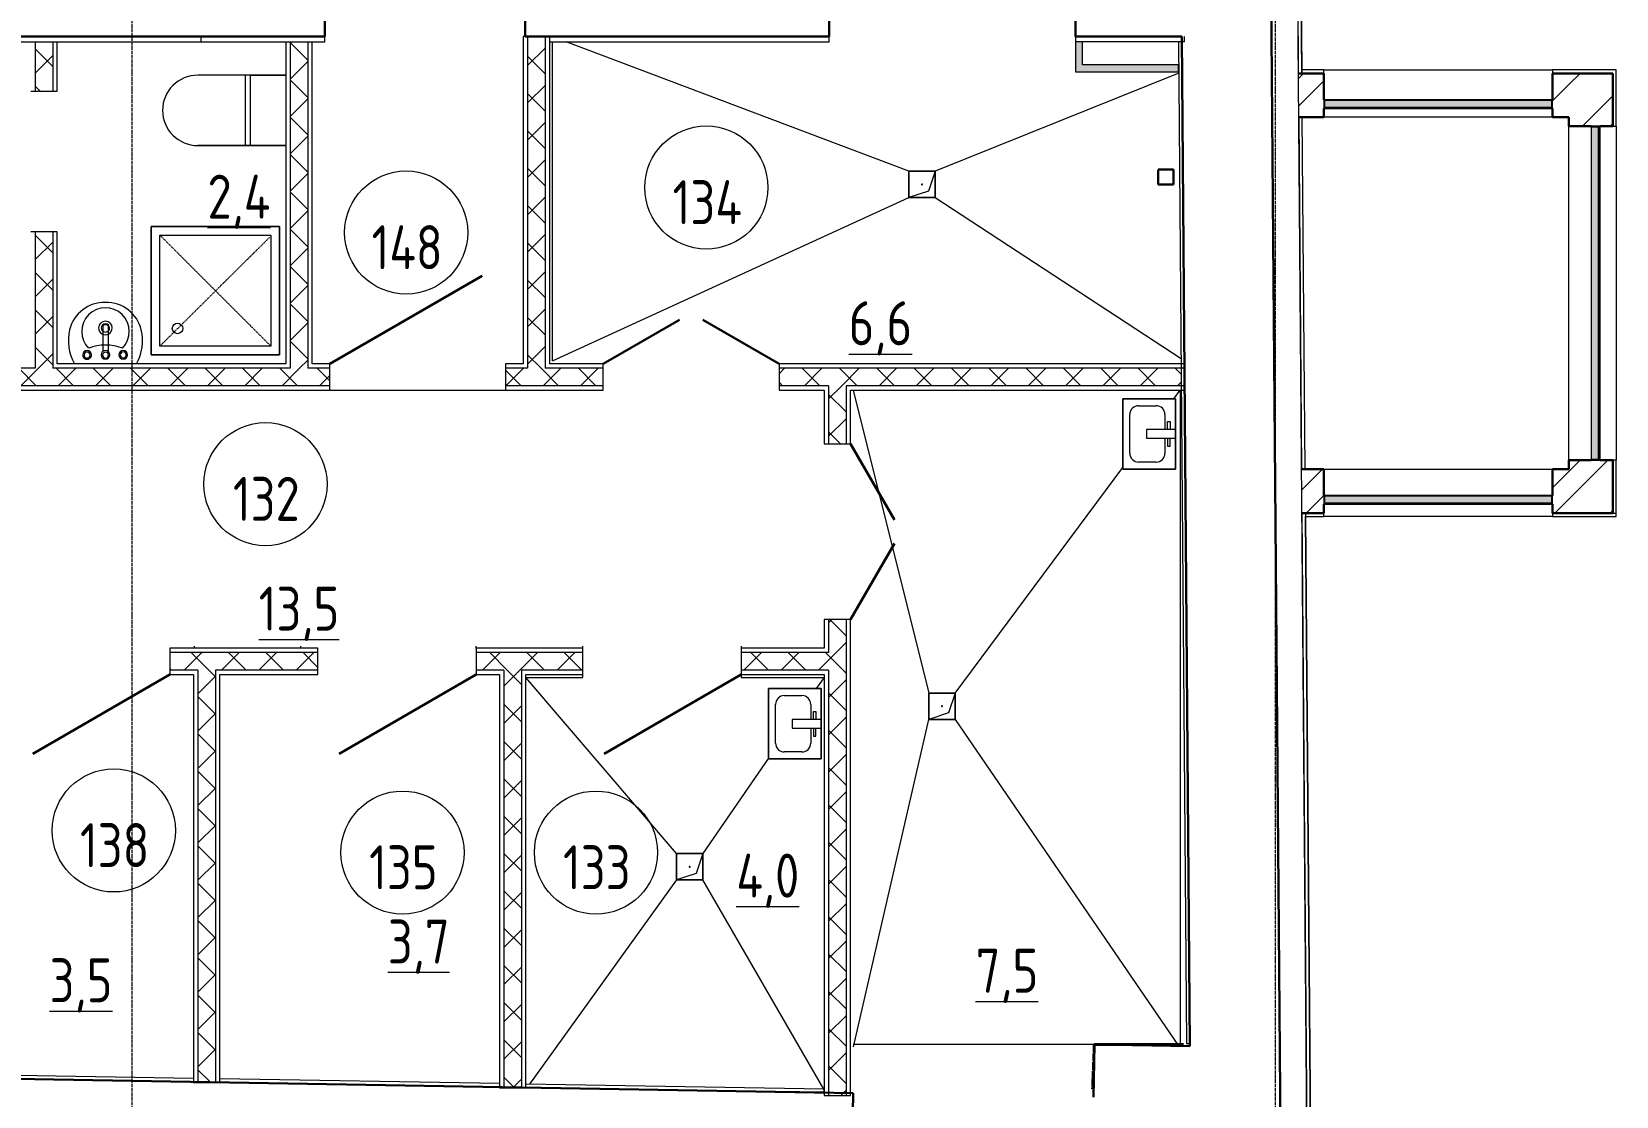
# Model space of a CAD drawing. Header units: millimetres. Extents: x 504091 to 2165846, y 135022 to 442887.
# Drawn here: x 754136 to 763145, y 307297 to 313350 of the extents above; entities that cross this region are included whole.
import ezdxf

# ---------------------------------------------------------------- set-up
doc = ezdxf.new("R2010")
doc.units = ezdxf.units.MM
for name, pattern in [('ADSK_Линия сетки', [25, 20, -2.5, 0, -2.5]), ('ADSK_Штриховая_ш3 п1_5', [4.5, 3, -1.5]), ('Hidden', [7.14375, 4.7625, -2.38125]), ('осеваяX2', [4, 2.5, -0.5, 0.5, -0.5])]:
    doc.linetypes.add(name, pattern=pattern)
for name, color, linetype, lineweight in [('_ Окна', 7, 'Continuous', 30), ('Двери', 7, 'Continuous', 20), ('Марки помещений', 7, 'Continuous', 20), ('Обобщенные модели', 7, 'Continuous', 18), ('Окна', 7, 'Continuous', 18), ('Оси', 165, 'осеваяX2', 13), ('Перекрытие', 7, 'Continuous', 18), ('Сантехника', 7, 'Continuous', 18), ('Стены внутренние', 7, 'Continuous', 18), ('Стены наружные', 7, 'Continuous', 18), ('Стены несущие', 7, 'Continuous', 30), ('Стены отделка', 7, 'Continuous', 30), ('Стены штриховка', 7, 'Continuous', 18)]:
    doc.layers.add(name, color=color, linetype=linetype, lineweight=lineweight)
doc.layers.add('Линии', color=7, linetype='Continuous', lineweight=9, true_color=0x00a600)
doc.layers.add('Линии разделители', color=4, linetype='ADSK_Штриховая_ш3 п1_5', lineweight=40, true_color=0x00ffff)
doc.styles.add('ГОСТ 2.304', font='CS_Gost2304.shx')
pattern_1 = [(45, (705858.08, 270333.52), (-106.06602, 106.06602), []), (135, (705858.08, 270333.52), (-106.06602, -106.06602), [])]
pattern_2 = [(45, (705858.08, 270333.52), (-235.7317, 235.7317), []), (45, (706015.23, 270333.52), (-235.7317, 235.7317), [])]

# ---------------------------------------------------------------- blocks, each defined once
blk = doc.blocks.new('AC_Дверь_Однопольная_Деревянная - 900х2100Н композитная Д-22п_-6100363-План 1-го этажа')
at = {"layer": 'Двери', "lineweight": 30}
blk.add_line((-450, 75), (329.4, 525), dxfattribs=at)
blk = doc.blocks.new('AC_Дверь_Двупольная_Стальная - 1000х2100Н композит с пластинами в 2-х уровнях Д29л-6090088-План 1-го этажа')
at = {"layer": 'Двери', "lineweight": 30}
for p, q in [((-500, 75), (-67, 325)), ((500, 75), (67, 325))]:
    blk.add_line(p, q, dxfattribs=at)
blk = doc.blocks.new('AC_Дверь_Однопольная_Деревянная - 900х2100Н композитная Д-22п_-V1-План 1-го этажа')
at = {"layer": 'Двери', "lineweight": 30}
blk.add_line((-450, 75), (329.4, 525), dxfattribs=at)
blk = doc.blocks.new('GM_Отверстие прямоугольное _в плите_ - Отверстие-V9-План 1-го этажа')
at = {"layer": 'Обобщенные модели'}
for p, q in [((-75, -75), (-75, 75)), ((-75, 75), (75, 75)), ((75, 75), (-75, 75)), ((-75, 75), (-75, -75)), ((-75, -75), (-37.5, 37.5)), ((-37.5, 37.5), (75, 75)), ((75, 75), (75, -75)), ((75, -75), (75, 75)), ((75, -75), (-75, -75)), ((-75, -75), (75, -75))]:
    blk.add_line(p, q, dxfattribs=at)
for start, end in [(360, 180), (180, 360), (60, 165), (300, 360), (195, 270)]:
    blk.add_arc((0, 0), 2.5, start, end, dxfattribs=at)
blk = doc.blocks.new('GM_Отверстие прямоугольное _в плите_ - Отверстие-1400855-План 1-го этажа')
at = {"layer": 'Обобщенные модели'}
for p, q in [((-75, -75), (-75, 75)), ((-75, 75), (75, 75)), ((75, 75), (-75, 75)), ((-75, 75), (-75, -75)), ((-75, -75), (-37.5, 37.5)), ((-37.5, 37.5), (75, 75)), ((75, 75), (75, -75)), ((75, -75), (75, 75)), ((75, -75), (-75, -75)), ((-75, -75), (75, -75))]:
    blk.add_line(p, q, dxfattribs=at)
for start, end in [(360, 180), (180, 360), (60, 165), (300, 360), (195, 270)]:
    blk.add_arc((0, 0), 2.5, start, end, dxfattribs=at)
blk = doc.blocks.new('Жалюзи помышленые - 1900 x1100 мм-3109638-План 1-го этажа')
at = {"layer": 'Окна', "true_color": 0x373f43}
for points in [[(945, 38.3), (942.3, 41), (-942.3, 41), (-945, 38.3), (942.3, 38.3)], [(945, -1.5), (945, 38.3), (-945, 38.3), (-945, -1.5), (942.3, -1.5)], [(902.5, 41), (900, 43.5), (-900, 43.5), (-902.5, 41), (900, 41)], [(900, 46), (-900, 46), (-900, 43.5), (900, 43.5)], [(947.5, -4), (945, -1.5), (-945, -1.5), (-947.5, -4), (945, -4)]]:
    blk.add_hatch(color=149, dxfattribs=at).paths.add_polyline_path(points)
at = {"layer": '_ Окна', "lineweight": 18}
for p, q in [((-900, 46), (-950, 46)), ((-950, 46), (-950, -4)), ((-945, 38.3), (-942.3, 41)), ((-945, -1.5), (-945, 38.3)), ((-942.3, 41), (-902.5, 41)), ((-902.5, 41), (-900, 43.5)), ((-900, 43.5), (-900, 46)), ((950, 46), (900, 46)), ((900, 46), (900, 43.5)), ((900, 43.5), (902.5, 41)), ((902.5, 41), (942.3, 41)), ((942.3, 41), (945, 38.3)), ((945, 38.3), (945, -1.5)), ((950, -4), (950, 46)), ((-950, -4), (-947.5, -4)), ((-947.5, -4), (-945, -1.5)), ((945, -1.5), (947.5, -4)), ((947.5, -4), (950, -4))]:
    blk.add_line(p, q, dxfattribs=at)
at = {"layer": 'Окна'}
for p, q in [((945, 38.3), (-945, 38.3)), ((-902.5, 41), (902.5, 41)), ((900, 46), (-900, 46)), ((900, 43.5), (-900, 43.5)), ((-947.5, -4), (947.5, -4)), ((945, -1.5), (-945, -1.5))]:
    blk.add_line(p, q, dxfattribs=at)
blk = doc.blocks.new('Жалюзи помышленые - 1300 x1100 мм-3109425-План 1-го этажа')
at = {"layer": 'Окна', "true_color": 0x373f43}
for points in [[(-645, 21.1), (-647.5, 18.6), (647.5, 18.6), (645, 21.1)], [(-602.5, 63.6), (-642.3, 63.6), (-645, 61), (645, 61), (642.3, 63.6), (-600, 63.6)], [(642.3, 61), (-645, 61), (-645, 21.1), (645, 21.1), (645, 61)], [(-600, 66.1), (-602.5, 63.6), (602.5, 63.6), (600, 66.1)], [(-597.5, 68.6), (-600, 68.6), (-600, 66.1), (600, 66.1), (600, 68.6)]]:
    blk.add_hatch(color=149, dxfattribs=at).paths.add_polyline_path(points)
at = {"layer": '_ Окна', "lineweight": 18}
for p, q in [((-600, 68.6), (-650, 68.6)), ((-650, 68.6), (-650, 18.6)), ((-650, 18.6), (-647.5, 18.6)), ((-647.5, 18.6), (-645, 21.1)), ((-645, 61), (-642.3, 63.6)), ((-645, 21.1), (-645, 61)), ((-642.3, 63.6), (-602.5, 63.6)), ((-602.5, 63.6), (-600, 66.1)), ((-600, 66.1), (-600, 68.6)), ((650, 68.6), (600, 68.6)), ((600, 68.6), (600, 66.1)), ((600, 66.1), (602.5, 63.6)), ((602.5, 63.6), (642.3, 63.6)), ((642.3, 63.6), (645, 61)), ((645, 61), (645, 21.1)), ((645, 21.1), (647.5, 18.6)), ((647.5, 18.6), (650, 18.6)), ((650, 18.6), (650, 68.6))]:
    blk.add_line(p, q, dxfattribs=at)
at = {"layer": 'Окна'}
for p, q in [((-647.5, 18.6), (647.5, 18.6)), ((645, 61), (-645, 61)), ((645, 21.1), (-645, 21.1)), ((-602.5, 63.6), (602.5, 63.6)), ((600, 68.6), (-600, 68.6)), ((600, 66.1), (-600, 66.1))]:
    blk.add_line(p, q, dxfattribs=at)
blk = doc.blocks.new('SND_2D_Раковина - 400х300-608087-План 1-го этажа')
at = {"layer": 'Сантехника'}
for p, q in [((200, 180), (-200, 180)), ((-200, 180), (-200, -120)), ((-200, -120), (-200, 180)), ((-200, 180), (200, 180)), ((-110, 120), (-25, 120)), ((-70, 150), (-25, 150)), ((-70, 135), (-70, 150)), ((-25, 135), (-70, 135)), ((-25, 180), (-25, 15)), ((25, 15), (25, 180)), ((70, 150), (25, 150)), ((25, 135), (70, 135)), ((25, 120), (110, 120)), ((70, 135), (70, 150)), ((200, -120), (200, 180)), ((200, 180), (200, -120)), ((-160, -30), (-160, 70)), ((-25, 15), (25, 15)), ((160, 70), (160, -30)), ((110, -80), (-110, -80)), ((-200, -120), (200, -120)), ((200, -120), (-200, -120))]:
    blk.add_line(p, q, dxfattribs=at)
for centre, start, end in [((-110, 70), 90, 180), ((110, 70), 0, 90), ((-110, -30), 180, 270), ((110, -30), 270, 0)]:
    blk.add_arc(centre, 50, start, end, dxfattribs=at)
blk = doc.blocks.new('SND_2D_Унитаз1 - 700x400-V62-План 1-го этажа')
at = {"layer": 'Сантехника'}
for p, q in [((-200, 180), (-200, -320)), ((-200, -20), (-200, 180)), ((200, -320), (200, 180)), ((200, 180), (200, -20)), ((-200, -20), (-200, -320)), ((200, -20), (-200, -20)), ((-200, -50), (200, -50)), ((200, -20), (200, -320))]:
    blk.add_line(p, q, dxfattribs=at)
blk.add_arc((0, -320), 200, 180, 360, dxfattribs=at)
blk.add_arc((0, -320), 200, 180, 360, dxfattribs=at)
blk = doc.blocks.new('Shower Tray _1_ - 730 x 730mm-665911-План 1-го этажа')
at = {"layer": 'Сантехника'}
for p, q in [((-365, 365), (-365, -365)), ((365, 365), (-365, 365)), ((-365, -365), (-365, 365)), ((-365, 365), (365, 365)), ((365, -365), (365, 365)), ((365, 365), (365, -365)), ((-315, -315), (-315, 315)), ((-315, 315), (315, 315)), ((315, 315), (315, -315)), ((315, -315), (-315, -315)), ((-365, -365), (365, -365)), ((365, -365), (-365, -365))]:
    blk.add_line(p, q, dxfattribs=at)
at = {"layer": 'Сантехника', "color": 8, "linetype": 'Hidden', "lineweight": 9, "true_color": 0x808080}
for p, q in [((-315, -315), (315, 315)), ((-315, 315), (304.3, -309.7))]:
    blk.add_line(p, q, dxfattribs=at)
at = {"layer": 'Сантехника'}
blk.add_circle((-215, 215), 30, dxfattribs=at)
blk = doc.blocks.new('Sink - Cloakroom - 440 x 350mm-V63-План 1-го этажа')
at = {"layer": 'Сантехника'}
for p, q in [((-15, -214.9), (-15, -70.7)), ((15, -214.9), (15, -70.7))]:
    blk.add_line(p, q, dxfattribs=at)
for centre, radius, start, end in [((53.3, -130.8), 264.4, 150.36495, 193.63505), ((-53.3, -130.8), 264.4, 346.36495, 29.63505), ((53.3, -130.8), 264.4, 150.36495, 193.63505), ((0, -183.6), 135, 135.46291, 45.05561), ((-101.3, -50.7), 25, 0, 180), ((-101.3, -50.7), 25, 180, 0), ((-101.3, -50.7), 17, 360, 180), ((-101.3, -50.7), 17, 180, 360), ((-1.6, 160.3), 266.6, 249.19864, 291.31988), ((0, -50.7), 25, 0, 180), ((0, -50.7), 25, 180, 0), ((-0.8, -49.2), 16.8, 90, 270), ((-0.8, -49.2), 16.8, 270, 90), ((104.3, -50.7), 25, 360, 180), ((104.3, -50.7), 25, 180, 360), ((104.3, -49.7), 17, 360, 180), ((104.3, -49.7), 17, 180, 360), ((-53.3, -130.8), 264.4, 346.36495, 29.63505), ((0, -203.6), 38.6, 360, 180), ((0, -203.6), 23.5, 360, 180), ((-5.9, -145.1), 203.5, 193.63505, 271.65578), ((-5.9, -145.1), 203.5, 193.63505, 271.65578), ((0, -203.6), 38.6, 180, 360), ((0, -203.6), 23.5, 180, 360), ((5.9, -145.1), 203.5, 268.34422, 346.36495), ((5.9, -145.1), 203.5, 268.34422, 346.36495)]:
    blk.add_arc(centre, radius, start, end, dxfattribs=at)
blk.add_ellipse((0, -214.9), major_axis=(-15, 0), ratio=0.428525, start_param=0, end_param=3.141593, dxfattribs=at)
blk = doc.blocks.new('AC_Дверь_Однопольная_Деревянная - 1000х2100 композит Д24п-3634886-План 1-го этажа')
at = {"layer": 'Двери', "lineweight": 30}
blk.add_line((-500, 75), (366, 575), dxfattribs=at)
blk = doc.blocks.new('ADSK_Марка_Помещение_ОдноЗначение - Номер-159740-План 1-го этажа')
at = {"layer": 'Марки помещений'}
blk.add_circle((0, 0), 3.5, dxfattribs=at)

msp = doc.modelspace()

# ---------------------------------------------------------------- hatches: boundary and pattern name
at = {"layer": 'Стены внутренние', "lineweight": 9}
h = msp.add_hatch(dxfattribs=at)
h.set_pattern_fill('FP_6', color=256, style=0, pattern_type=2)
h.set_pattern_definition(pattern_1)
h.paths.add_polyline_path([(754254.3797, 311437.325), (754255.213, 311437.325), (754255.213, 312212.325), (754155.213, 312212.325), (754155.213, 311437.325)])
h.paths.add_polyline_path([(754255.213, 313012.325), (754255.213, 313292.325), (754155.213, 313292.325), (754155.213, 313012.325)])
h = msp.add_hatch(dxfattribs=at)
h.set_pattern_fill('FP_6', color=256, style=0, pattern_type=2)
h.set_pattern_definition(pattern_1)
h.paths.add_polyline_path([(755605.2134, 311437.325), (755705.2134, 311437.325), (755705.2134, 313292.325), (755605.2134, 313292.325), (755605.2134, 311447.9019)])
h = msp.add_hatch(dxfattribs=at)
h.set_pattern_fill('FP_6', color=256, style=0, pattern_type=2)
h.set_pattern_definition(pattern_1)
h.paths.add_polyline_path([(757055.2134, 311437.325), (757055.2134, 313322.325), (756955.2134, 313322.325), (756955.2134, 311437.325)])
at = {"layer": 'Стены внутренние'}
for points in [[(760110.0777, 313162.325), (760110.0777, 313292.325), (760070.0777, 313292.325), (760070.0777, 313162.325)], [(760656.1, 313122.325), (760656.3834, 313122.325), (760656.1, 313162.325), (760070.0777, 313162.325), (760070.0777, 313122.325), (760344.8244, 313122.325)]]:
    msp.add_hatch(color=256, dxfattribs=at).paths.add_polyline_path(points)
at = {"layer": 'Стены внутренние', "lineweight": 9}
h = msp.add_hatch(dxfattribs=at)
h.set_pattern_fill('FP_26', color=256, style=0, pattern_type=2)
h.set_pattern_definition(pattern_2)
h.paths.add_polyline_path([(761375.7659, 312863.627), (761482.6776, 312863.627), (761482.6776, 313113.627), (761337.5679, 313113.627), (761339.5898, 312863.627), (761359.5904, 312863.627)])
h.paths.add_polyline_path([(762875.4745, 312863.627), (762875.4745, 313113.627), (762782.6776, 313113.627), (762782.6776, 312863.627), (762859.621, 312863.627)])
h = msp.add_hatch(dxfattribs=at)
h.set_pattern_fill('FP_26', color=256, style=0, pattern_type=2)
h.set_pattern_definition(pattern_2)
h.paths.add_polyline_path([(763125.4745, 310863.627), (763125.4745, 310913.627), (762875.4745, 310913.627), (762875.4745, 310863.627), (763085.3379, 310863.627)])
h.paths.add_polyline_path([(762875.4745, 312813.627), (763125.4745, 312813.627), (763125.4745, 313113.627), (762875.4745, 313113.627), (762875.4745, 312828.6807)])
h = msp.add_hatch(dxfattribs=at)
h.set_pattern_fill('FP_6', color=256, style=0, pattern_type=2)
h.set_pattern_definition(pattern_1)
h.paths.add_polyline_path([(755830.2134, 311337.325), (755830.2134, 311437.325), (753401.0345, 311437.325), (753401.0345, 311337.325), (755802.0637, 311337.325)])
h.paths.add_polyline_path([(758666.0345, 311337.325), (760671.9119, 311337.325), (760671.1031, 311437.325), (758385.2134, 311437.325), (758385.2134, 311337.325)])
h.paths.add_polyline_path([(757178.0665, 311337.325), (757385.2134, 311337.325), (757385.2134, 311437.325), (756830.2134, 311437.325), (756830.2134, 311337.325), (757096.1134, 311337.325)])
h.paths.add_polyline_path([(752468.9209, 311337.325), (752501.0345, 311337.325), (752501.0345, 311437.325), (751879.9317, 311437.325), (751879.9317, 311337.325), (752426.0345, 311337.325)])
h = msp.add_hatch(dxfattribs=at)
h.set_pattern_fill('FP_6', color=256, style=0, pattern_type=2)
h.set_pattern_definition(pattern_1)
h.paths.add_polyline_path([(758689.9243, 307302.325), (758766.0345, 307302.325), (758766.0345, 310007.7115), (758666.0345, 310007.7115), (758666.0345, 307302.325)])
h.paths.add_polyline_path([(758766.0345, 311007.7115), (758766.0345, 311337.325), (758666.0345, 311337.325), (758666.0345, 311007.7115)])
h = msp.add_hatch(dxfattribs=at)
h.set_pattern_fill('FP_26', color=256, style=0, pattern_type=2)
h.set_pattern_definition(pattern_2)
h.paths.add_polyline_path([(761375.7659, 310613.627), (761482.6776, 310613.627), (761482.6776, 310863.627), (761355.7652, 310863.627), (761357.7872, 310613.627), (761359.5904, 310613.627)])
h.paths.add_polyline_path([(762875.4745, 310613.627), (763125.4745, 310613.627), (763125.4745, 310863.627), (762782.6776, 310863.627), (762782.6776, 310613.627), (762815.169, 310613.627)])
h = msp.add_hatch(dxfattribs=at)
h.set_pattern_fill('FP_6', color=256, style=0, pattern_type=2)
h.set_pattern_definition(pattern_1)
h.paths.add_polyline_path([(754015.5875, 309720.2115), (754021.0345, 309720.2115), (754021.0345, 309820.2115), (753386.0345, 309820.2115), (753386.0345, 309720.2115), (754010.1394, 309720.2115)])
h.paths.add_polyline_path([(756921.0345, 309720.2115), (757269.7937, 309720.2115), (757269.7937, 309820.2115), (756663.5345, 309820.2115), (756663.5345, 309720.2115), (756821.0345, 309720.2115)])
h.paths.add_polyline_path([(758641.0345, 309720.2115), (758666.0345, 309720.2115), (758666.0345, 309820.2115), (758169.7937, 309820.2115), (758169.7937, 309720.2115), (758233.6525, 309720.2115)])
h.paths.add_polyline_path([(755056.0345, 309720.2115), (755763.5345, 309720.2115), (755763.5345, 309820.2115), (754921.0345, 309820.2115), (754921.0345, 309720.2115)])
h = msp.add_hatch(dxfattribs=at)
h.set_pattern_fill('FP_6', color=256, style=0, pattern_type=2)
h.set_pattern_definition(pattern_1)
h.paths.add_polyline_path([(755181.0345, 307376.7879), (755181.0345, 309720.2115), (755081.0345, 309720.2115), (755081.0345, 307378.3947), (755176.0345, 307376.7879)])
h = msp.add_hatch(dxfattribs=at)
h.set_pattern_fill('FP_6', color=256, style=0, pattern_type=2)
h.set_pattern_definition(pattern_1)
h.paths.add_polyline_path([(756921.0345, 307347.2744), (756920.7661, 309720.2115), (756821.0345, 309720.2115), (756821.0345, 307348.9657), (756920.9661, 307347.2755)])

# ---------------------------------------------------------------- linework, layer by layer
at = {"layer": 'Линии', "color": 7, "linetype": 'ADSK_Штриховая_ш3 п1_5', "lineweight": 30}
for p, q in [((760541.3783, 312566.4729), (760627.6565, 312566.4729)), ((760541.3783, 312481.5511), (760541.3783, 312566.4729)), ((760627.6565, 312566.4729), (760627.6565, 312481.5511)), ((760627.6565, 312481.5511), (760541.3783, 312481.5511))]:
    msp.add_line(p, q, dxfattribs=at)
at = {"layer": 'Линии', "color": 7, "linetype": 'ADSK_Штриховая_ш3 п1_5'}
msp.add_line((760177.7165, 307591.9329), (758806.0345, 307591.9329), dxfattribs=at)
at = {"layer": 'Линии разделители', "color": 7}
for p, q in [((760167.8762, 307339.825), (760177.7165, 307591.9329)), ((760177.7165, 307591.9329), (760684.7029, 307591.9329))]:
    msp.add_line(p, q, dxfattribs=at)
at = {"layer": 'Оси', "linetype": 'ADSK_Линия сетки'}
for p, q in [((754707.643, 263323.4727), (754707.643, 314443.584)), ((761207.643, 263323.4727), (761207.643, 314443.584))]:
    msp.add_line(p, q, dxfattribs=at)
at = {"layer": 'Перекрытие'}
for p, q in [((757096.1134, 311478.225), (757096.1134, 313292.325)), ((759122.643, 312556.9299), (757175.5441, 313292.325)), ((760657.5402, 313114.3016), (759272.643, 312556.9299)), ((757096.1134, 311478.225), (759122.643, 312406.9299)), ((759272.643, 312406.9299), (760670.6658, 311491.3928)), ((755830.2134, 311312.325), (756830.2134, 311312.325)), ((758806.9345, 311312.325), (759236.0345, 309590.2115)), ((760629.8386, 311263.627), (760666.0345, 311312.325)), ((760666.0345, 311312.325), (760666.0345, 307583.6739)), ((759386.0345, 309590.2115), (760339.4478, 310872.9349)), ((755060.1394, 309857.2115), (755060.1394, 309845.2115)), ((755663.5345, 309857.2115), (755663.5345, 309845.2115)), ((756663.5345, 309845.2115), (756663.5345, 309857.2115)), ((757269.7937, 309845.2115), (757269.7937, 309857.2115)), ((758169.7937, 309857.2115), (758169.7937, 309845.2115)), ((757801.9345, 308677.325), (756946.0345, 309679.3115)), ((756946.0345, 309679.3115), (757269.7937, 309679.3115)), ((757269.7937, 309679.3115), (757269.7937, 309695.2115)), ((758169.7937, 309695.2115), (758169.7937, 309679.3115)), ((758169.7937, 309679.3115), (758641.0345, 309679.3115)), ((758641.0345, 309679.3115), (758597.1023, 309615.4318)), ((758809.0406, 307579.3898), (759236.0345, 309440.2115)), ((759386.0345, 309440.2115), (760656.7117, 307583.8315)), ((758325.1345, 309219.9768), (757951.9345, 308677.325)), ((757801.9345, 308527.325), (756967.0181, 307366.4995)), ((758640.5307, 307338.195), (757951.9345, 308527.325))]:
    msp.add_line(p, q, dxfattribs=at)
at = {"layer": 'Стены внутренние'}
for p, q in [((762782.6776, 312863.627), (761482.6776, 312863.627)), ((762875.4745, 310913.627), (762875.4745, 312813.627)), ((761482.6776, 310863.627), (762782.6776, 310863.627)), ((755176.0345, 307376.7879), (755181.0331, 307376.7034))]:
    msp.add_line(p, q, dxfattribs=at)
at = {"layer": 'Стены наружные'}
for p, q in [((761482.6776, 313133.627), (762782.6776, 313133.627)), ((763145.4745, 312813.627), (763145.4745, 310913.627)), ((762782.6776, 310593.627), (761482.6776, 310593.627))]:
    msp.add_line(p, q, dxfattribs=at)
at = {"layer": 'Стены несущие'}
for p, q in [((755802.0637, 313322.325), (755802.0637, 313832.325)), ((756942.0637, 313832.325), (756942.0637, 313322.325)), ((758670.0777, 313322.325), (758670.0777, 313832.325)), ((760070.0777, 313832.325), (760070.0777, 313322.325)), ((761240.5997, 306466.9875), (761181.0309, 313832.325)), ((754068.0637, 313322.325), (755802.0637, 313322.325)), ((758670.0777, 313322.325), (756942.0637, 313322.325)), ((760675.139, 313322.325), (760070.0777, 313322.325)), ((760675.139, 313322.325), (760721.5591, 307582.7348)), ((761482.6776, 313113.627), (761337.5679, 313113.627)), ((761482.6776, 312963.627), (761482.6776, 313113.627)), ((762782.6776, 313113.627), (762782.6776, 312963.627)), ((763125.4745, 313113.627), (762782.6776, 313113.627)), ((763125.4745, 313113.627), (763125.4745, 312813.627)), ((763125.4745, 312813.627), (763125.4745, 313113.627)), ((761482.6776, 312863.627), (761482.6776, 312913.627)), ((762782.6776, 312913.627), (762782.6776, 312863.627)), ((761339.5898, 312863.627), (761482.6776, 312863.627)), ((762782.6776, 312863.627), (762875.4745, 312863.627)), ((762875.4745, 312863.627), (762875.4745, 312813.627)), ((762875.4745, 312813.627), (763002.8465, 312813.627)), ((763052.8465, 312813.627), (763125.4745, 312813.627)), ((761482.6776, 310863.627), (761355.7652, 310863.627)), ((761482.6776, 310713.627), (761482.6776, 310863.627)), ((762875.4745, 310863.627), (762782.6776, 310863.627)), ((762782.6776, 310863.627), (762782.6776, 310713.627)), ((762875.4745, 310913.627), (762875.4745, 310863.627)), ((763002.8465, 310913.627), (762875.4745, 310913.627)), ((763125.4745, 310913.627), (763052.8465, 310913.627)), ((763125.4745, 310913.627), (763125.4745, 310863.627)), ((763125.4745, 310613.627), (763125.4745, 310913.627)), ((761482.6776, 310613.627), (761482.6776, 310663.627)), ((762782.6776, 310663.627), (762782.6776, 310613.627)), ((761357.7872, 310613.627), (761482.6776, 310613.627)), ((763125.4745, 310613.627), (762782.6776, 310613.627)), ((760177.7165, 307591.9329), (760172.6484, 307292.2791)), ((760721.5591, 307582.7348), (760177.7165, 307591.9329)), ((758806.1725, 307315.3906), (753585.0499, 307403.6966)), ((758365.3609, 307322.8462), (758641.0345, 307318.1836)), ((758798.7317, 306875.4535), (758806.1725, 307315.3906))]:
    msp.add_line(p, q, dxfattribs=at)
at = {"layer": 'Стены отделка', "lineweight": 9}
for p, q in [((761357.5685, 313113.627), (761350.381, 314002.325)), ((761350.5357, 314002.3262), (761357.5443, 313133.627)), ((761358.5443, 313133.627), (761351.5356, 314002.3343)), ((761181.7503, 313832.325), (761241.319, 306466.9933)), ((754068.0637, 313292.325), (755802.0637, 313292.325)), ((754280.213, 313012.325), (754280.213, 313292.325)), ((755097.2566, 313322.325), (755097.2566, 313292.325)), ((755580.2134, 313292.325), (755580.2134, 311462.325)), ((755730.2134, 311462.325), (755730.2134, 313292.325)), ((755802.0637, 313292.325), (755802.0637, 313322.325)), ((756942.0637, 313322.325), (756930.2134, 313322.325)), ((756930.2134, 313322.325), (756930.2134, 311462.325)), ((757080.2134, 313322.325), (757080.2134, 311462.325)), ((757080.2134, 313292.325), (758670.0777, 313292.325)), ((758670.0777, 313292.325), (758670.0777, 313322.325)), ((760070.0777, 313322.325), (760070.0777, 313122.325)), ((760690.858, 313292.325), (760070.0777, 313292.325)), ((760110.0777, 313162.325), (760110.0777, 313292.325)), ((760676.0994, 313292.5291), (760656.1, 313292.3674)), ((760656.1, 313292.3674), (760702.1632, 307596.918)), ((760722.1625, 307597.0797), (760676.0994, 313292.5291)), ((760690.858, 313292.325), (760690.858, 313322.325)), ((760070.0777, 313122.325), (760656.3834, 313122.325)), ((760656.3834, 313162.325), (760110.0777, 313162.325)), ((760656.3834, 313122.325), (760656.3834, 313162.325)), ((761357.5443, 313133.627), (761358.3773, 313133.627)), ((761358.3773, 313133.627), (761358.3773, 313113.627)), ((761482.6776, 313133.627), (761358.5443, 313133.627)), ((761482.6776, 313113.627), (761482.6776, 313133.627)), ((763145.4745, 313133.627), (762782.6776, 313133.627)), ((762782.6776, 313133.627), (762782.6776, 313113.627)), ((763125.4745, 313113.627), (763125.4745, 313113.627)), ((763145.4745, 312813.627), (763145.4745, 313133.627)), ((754130.213, 313012.325), (754280.213, 313012.325)), ((761375.7659, 310863.627), (761359.5904, 312863.627)), ((763125.4745, 312813.627), (763145.4745, 312813.627)), ((754280.213, 312212.325), (754130.213, 312212.325)), ((754280.213, 311462.325), (754280.213, 312212.325)), ((755580.2134, 311462.325), (754280.213, 311462.325)), ((755830.2134, 311462.325), (755730.2134, 311462.325)), ((755830.2134, 311312.325), (755830.2134, 311462.325)), ((756930.2134, 311462.325), (756830.2134, 311462.325)), ((756830.2134, 311462.325), (756830.2134, 311312.325)), ((757385.2134, 311462.325), (757080.2134, 311462.325)), ((757385.2134, 311312.325), (757385.2134, 311462.325)), ((760690.1821, 311462.325), (758385.2134, 311462.325)), ((758385.2134, 311462.325), (758385.2134, 311312.325)), ((753401.0345, 311312.325), (755830.2134, 311312.325)), ((756830.2134, 311312.325), (757385.2134, 311312.325)), ((758385.2134, 311312.325), (758641.0345, 311312.325)), ((758641.0345, 311312.325), (758641.0345, 311007.7115)), ((758791.0345, 311312.325), (760691.3953, 311312.325)), ((758791.0345, 311007.7115), (758791.0345, 311312.325)), ((758641.0345, 311007.7115), (758791.0345, 311007.7115)), ((763145.4745, 310913.627), (763125.4745, 310913.627)), ((763125.4745, 310863.627), (763125.4745, 310613.627)), ((763145.4745, 310593.627), (763145.4745, 310913.627)), ((761411.3135, 306468.3682), (761377.9496, 310593.627)), ((761378.037, 310593.627), (761411.3195, 306468.3682)), ((761379.037, 310593.627), (761482.6776, 310593.627)), ((761412.3195, 306468.3763), (761379.037, 310593.627)), ((761482.6776, 310593.627), (761482.6776, 310613.627)), ((762782.6776, 310613.627), (762782.6776, 310593.627)), ((762782.6776, 310593.627), (763145.4745, 310593.627)), ((763125.4745, 310613.627), (763145.4745, 310613.627)), ((758791.0345, 310007.7115), (758641.0345, 310007.7115)), ((758641.0345, 310007.7115), (758641.0345, 309845.2115)), ((758791.0345, 307302.325), (758791.0345, 310007.7115)), ((755763.5345, 309845.2115), (754921.0345, 309845.2115)), ((754921.0345, 309845.2115), (754921.0345, 309695.2115)), ((755763.5345, 309695.2115), (755763.5345, 309845.2115)), ((757269.7937, 309845.2115), (756663.5345, 309845.2115)), ((756663.5345, 309845.2115), (756663.5345, 309695.2115)), ((757269.7937, 309695.2115), (757269.7937, 309845.2115)), ((758641.0345, 309845.2115), (758169.7937, 309845.2115)), ((758169.7937, 309845.2115), (758169.7937, 309695.2115)), ((754921.0345, 309695.2115), (755056.0345, 309695.2115)), ((755056.0345, 309695.2115), (755056.0345, 307398.8204)), ((755206.0345, 309695.2115), (755763.5345, 309695.2115)), ((755206.0345, 307396.2834), (755206.0345, 309695.2115)), ((756663.5345, 309695.2115), (756796.0345, 309695.2115)), ((756796.0345, 309695.2115), (756796.0345, 307369.3914)), ((756946.0345, 309695.2115), (757269.7937, 309695.2115)), ((756946.0345, 307366.8544), (756946.0345, 309695.2115)), ((758169.7937, 309695.2115), (758641.0345, 309695.2115)), ((758641.0345, 309695.2115), (758641.0345, 307302.325)), ((760702.1632, 307596.918), (760722.1625, 307597.0797)), ((753340.9062, 307407.8259), (755056.0345, 307378.8175)), ((755056.0345, 307398.8204), (753511.0345, 307424.9513)), ((755056.0345, 307378.8175), (755056.0345, 307376.7879)), ((755056.0345, 307376.7879), (755176.0345, 307376.7879)), ((755181.0331, 307376.7034), (756796.0345, 307349.3885)), ((756796.0345, 307369.3914), (755206.0345, 307396.2834)), ((756796.0345, 307349.3885), (756796.0345, 307345.6676)), ((756796.0345, 307345.6676), (756946.0345, 307345.6676)), ((758641.3727, 307338.1808), (756946.0345, 307366.8544)), ((756946.0345, 307345.6676), (756946.0345, 307346.8515)), ((756946.0345, 307346.8515), (758365.3609, 307322.8462)), ((758641.0345, 307318.1836), (758641.3727, 307338.1808)), ((758641.0345, 307302.325), (758791.0345, 307302.325))]:
    msp.add_line(p, q, dxfattribs=at)
at = {"layer": 'Стены штриховка'}
for p, q in [((761331.7552, 313832.325), (761337.5679, 313113.627)), ((761391.3141, 306468.2064), (761331.7552, 313832.325)), ((754155.213, 313292.325), (754155.213, 313012.325)), ((754255.213, 313292.325), (754255.213, 313012.325)), ((755605.2134, 313292.325), (755605.2134, 311437.325)), ((755705.2134, 313292.325), (755705.2134, 311437.325)), ((756955.2134, 313322.325), (756955.2134, 311437.325)), ((757055.2134, 313322.325), (757055.2134, 311437.325)), ((761358.3773, 313133.627), (761358.5443, 313133.627)), ((761339.5898, 312863.627), (761355.7652, 310863.627)), ((754155.213, 312212.325), (754155.213, 311437.325)), ((754255.213, 312212.325), (754255.213, 311437.325)), ((754155.213, 311437.325), (753401.0345, 311437.325)), ((755605.2134, 311437.325), (754255.213, 311437.325)), ((755830.2134, 311437.325), (755705.2134, 311437.325)), ((756955.2134, 311437.325), (756830.2134, 311437.325)), ((757385.2134, 311437.325), (757055.2134, 311437.325)), ((760690.3843, 311437.325), (758385.2134, 311437.325)), ((755830.2134, 311337.325), (753401.0345, 311337.325)), ((757385.2134, 311337.325), (756830.2134, 311337.325)), ((758666.0345, 311337.325), (758385.2134, 311337.325)), ((758666.0345, 311337.325), (758666.0345, 311007.7115)), ((760691.1931, 311337.325), (758766.0345, 311337.325)), ((758766.0345, 311337.325), (758766.0345, 311007.7115)), ((761357.7872, 310613.627), (761391.3141, 306468.2064)), ((761377.7878, 310613.627), (761377.9496, 310593.627)), ((761379.037, 310593.627), (761378.037, 310593.627)), ((758666.0345, 310007.7115), (758666.0345, 309820.2115)), ((758766.0345, 310007.7115), (758766.0345, 307302.325)), ((755763.5345, 309820.2115), (754921.0345, 309820.2115)), ((757269.7937, 309820.2115), (756663.5345, 309820.2115)), ((758666.0345, 309820.2115), (758169.7937, 309820.2115)), ((755081.0345, 309720.2115), (754921.0345, 309720.2115)), ((755081.0345, 309720.2115), (755081.0345, 307376.7879)), ((755763.5345, 309720.2115), (755181.0345, 309720.2115)), ((755181.0345, 309720.2115), (755181.0345, 307376.7879)), ((756821.0345, 309720.2115), (756663.5345, 309720.2115)), ((756821.0345, 309720.2115), (756821.0345, 307345.6676)), ((757269.7937, 309720.2115), (756921.0345, 309720.2115)), ((756921.0345, 309720.2115), (756921.0345, 307345.6676)), ((758666.0345, 309720.2115), (758169.7937, 309720.2115)), ((758666.0345, 309720.2115), (758666.0345, 307302.325)), ((755056.0345, 307398.8204), (755056.0345, 307378.8175)), ((755176.0345, 307376.7879), (755206.0345, 307376.7879)), ((755206.0345, 307376.7879), (755206.0345, 307396.2834)), ((756796.0345, 307369.3914), (756796.0345, 307349.3885)), ((756946.0345, 307346.8515), (756946.0345, 307366.8544))]:
    msp.add_line(p, q, dxfattribs=at)

# ---------------------------------------------------------------- block references
at = {"layer": 'Двери', "color": 8, "true_color": 0x7f7f7f}
for name, p in [('AC_Дверь_Однопольная_Деревянная - 1000х2100 композит Д24п-3634886-План 1-го этажа', (756330.2134, 311387.325)), ('AC_Дверь_Двупольная_Стальная - 1000х2100Н композит с пластинами в 2-х уровнях Д29л-6090088-План 1-го этажа', (757885.2134, 311387.325))]:
    msp.add_blockref(name, p, dxfattribs=at)
for name, p, rotation in [('AC_Дверь_Двупольная_Стальная - 1000х2100Н композит с пластинами в 2-х уровнях Д29л-6090088-План 1-го этажа', (758716.0345, 310507.7115), 270), ('AC_Дверь_Однопольная_Деревянная - 900х2100Н композитная Д-22п_-6100363-План 1-го этажа', (756213.5345, 309770.2115), 180), ('AC_Дверь_Однопольная_Деревянная - 900х2100Н композитная Д-22п_-6100363-План 1-го этажа', (757719.7937, 309770.2115), 180)]:
    msp.add_blockref(name, p, dxfattribs=dict(at, rotation=rotation))
at = {"layer": 'Двери', "rotation": 180}
msp.add_blockref('AC_Дверь_Однопольная_Деревянная - 900х2100Н композитная Д-22п_-V1-План 1-го этажа', (754471.0345, 309770.2115), dxfattribs=at)
at = {"layer": 'Марки помещений', "xscale": 99.99999999999993, "yscale": 99.99999999999993, "zscale": 99.99999999999993}
for p in [(757971.682, 312464.5127), (756264.9879, 312208.4608), (755464.9879, 310777.7901), (754602.6947, 308809.0168), (756244.2932, 308683.0382), (757344.0674, 308683.0382)]:
    msp.add_blockref('ADSK_Марка_Помещение_ОдноЗначение - Номер-159740-План 1-го этажа', p, dxfattribs=at)
at = {"layer": 'Обобщенные модели', "rotation": 180}
for name, p in [('GM_Отверстие прямоугольное _в плите_ - Отверстие-V9-План 1-го этажа', (759197.643, 312481.9299)), ('GM_Отверстие прямоугольное _в плите_ - Отверстие-1400855-План 1-го этажа', (759311.0345, 309515.2115)), ('GM_Отверстие прямоугольное _в плите_ - Отверстие-1400855-План 1-го этажа', (757876.9345, 308602.325))]:
    msp.add_blockref(name, p, dxfattribs=at)
at = {"layer": 'Окна'}
for name, p, rotation in [('Жалюзи помышленые - 1300 x1100 мм-3109425-План 1-го этажа', (762132.6776, 312982.277), 180), ('Жалюзи помышленые - 1900 x1100 мм-3109638-План 1-го этажа', (763006.8245, 311863.627), 270), ('Жалюзи помышленые - 1300 x1100 мм-3109425-План 1-го этажа', (762132.6776, 310732.277), 180)]:
    msp.add_blockref(name, p, dxfattribs=dict(at, rotation=rotation))
at = {"layer": 'Сантехника'}
for name, p, rotation in [('SND_2D_Унитаз1 - 700x400-V62-План 1-го этажа', (755400.2134, 312903.1615), 270), ('Shower Tray _1_ - 730 x 730mm-665911-План 1-го этажа', (755180.2134, 311878.225), 90), ('Sink - Cloakroom - 440 x 350mm-V63-План 1-го этажа', (754555.213, 311462.325), 180), ('SND_2D_Раковина - 400х300-608087-План 1-го этажа', (760459.4478, 311063.627), 269.9999999999997), ('SND_2D_Раковина - 400х300-608087-План 1-го этажа', (758445.1345, 309415.4318), 269.9999999999997)]:
    msp.add_blockref(name, p, dxfattribs=dict(at, rotation=rotation))

# ---------------------------------------------------------------- texts
at = {"layer": 'Марки помещений', "lineweight": 9, "char_height": 250, "attachment_point": 5, "line_spacing_factor": 1.022766, "style": 'ГОСТ 2.304'}
for s, insert, width in [('\\pt450,900,1350,1800,2250,2700,3150,3600,4050,4500,4950,5400,5850,6300,6750,7200,7650,8100,8550,9000,9450,9900,10350,10800,11250,11700,12150,12600,13050,13500,13950,14400;{\\L2,4}', (755314.3918, 312383.3316), 423), ('\\pt450,900,1350,1800,2250,2700,3150,3600,4050,4500,4950,5400,5850,6300,6750,7200,7650,8100,8550,9000,9450,9900,10350,10800,11250,11700,12150,12600,13050,13500,13950,14400;134', (757977.0747, 312380.9309), 458.1), ('\\pt450,900,1350,1800,2250,2700,3150,3600,4050,4500,4950,5400,5850,6300,6750,7200,7650,8100,8550,9000,9450,9900,10350,10800,11250,11700,12150,12600,13050,13500,13950,14400;148', (756270.3806, 312124.879), 458.1), ('\\pt450,900,1350,1800,2250,2700,3150,3600,4050,4500,4950,5400,5850,6300,6750,7200,7650,8100,8550,9000,9450,9900,10350,10800,11250,11700,12150,12600,13050,13500,13950,14400;{\\L6,6}', (758961.6422, 311663.3316), 405), ('\\pt450,900,1350,1800,2250,2700,3150,3600,4050,4500,4950,5400,5850,6300,6750,7200,7650,8100,8550,9000,9450,9900,10350,10800,11250,11700,12150,12600,13050,13500,13950,14400;132', (755469.9306, 310694.2083), 441), ('\\pt450,900,1350,1800,2250,2700,3150,3600,4050,4500,4950,5400,5850,6300,6750,7200,7650,8100,8550,9000,9450,9900,10350,10800,11250,11700,12150,12600,13050,13500,13950,14400;{\\L13,5}', (755655.8747, 310040.7298), 518.4), ('\\pt450,900,1350,1800,2250,2700,3150,3600,4050,4500,4950,5400,5850,6300,6750,7200,7650,8100,8550,9000,9450,9900,10350,10800,11250,11700,12150,12600,13050,13500,13950,14400;138', (754607.6374, 308725.4351), 441), ('\\pt450,900,1350,1800,2250,2700,3150,3600,4050,4500,4950,5400,5850,6300,6750,7200,7650,8100,8550,9000,9450,9900,10350,10800,11250,11700,12150,12600,13050,13500,13950,14400;135', (756249.2359, 308599.4564), 441), ('\\pt450,900,1350,1800,2250,2700,3150,3600,4050,4500,4950,5400,5850,6300,6750,7200,7650,8100,8550,9000,9450,9900,10350,10800,11250,11700,12150,12600,13050,13500,13950,14400;133', (757349.0101, 308599.4564), 441), ('\\pt450,900,1350,1800,2250,2700,3150,3600,4050,4500,4950,5400,5850,6300,6750,7200,7650,8100,8550,9000,9450,9900,10350,10800,11250,11700,12150,12600,13050,13500,13950,14400;{\\L4,0}', (758321.0646, 308522.8824), 423), ('\\pt450,900,1350,1800,2250,2700,3150,3600,4050,4500,4950,5400,5850,6300,6750,7200,7650,8100,8550,9000,9450,9900,10350,10800,11250,11700,12150,12600,13050,13500,13950,14400;{\\L3,7}', (756336.4235, 308148.1125), 405), ('\\pt450,900,1350,1800,2250,2700,3150,3600,4050,4500,4950,5400,5850,6300,6750,7200,7650,8100,8550,9000,9450,9900,10350,10800,11250,11700,12150,12600,13050,13500,13950,14400;{\\L7,5}', (759681.1012, 307982.3132), 405), ('\\pt450,900,1350,1800,2250,2700,3150,3600,4050,4500,4950,5400,5850,6300,6750,7200,7650,8100,8550,9000,9450,9900,10350,10800,11250,11700,12150,12600,13050,13500,13950,14400;{\\L3,5}', (754416.3422, 307927.8357), 405)]:
    msp.add_mtext(s, dxfattribs=dict(at, insert=insert, width=width))

doc.saveas('drawing.dxf')
